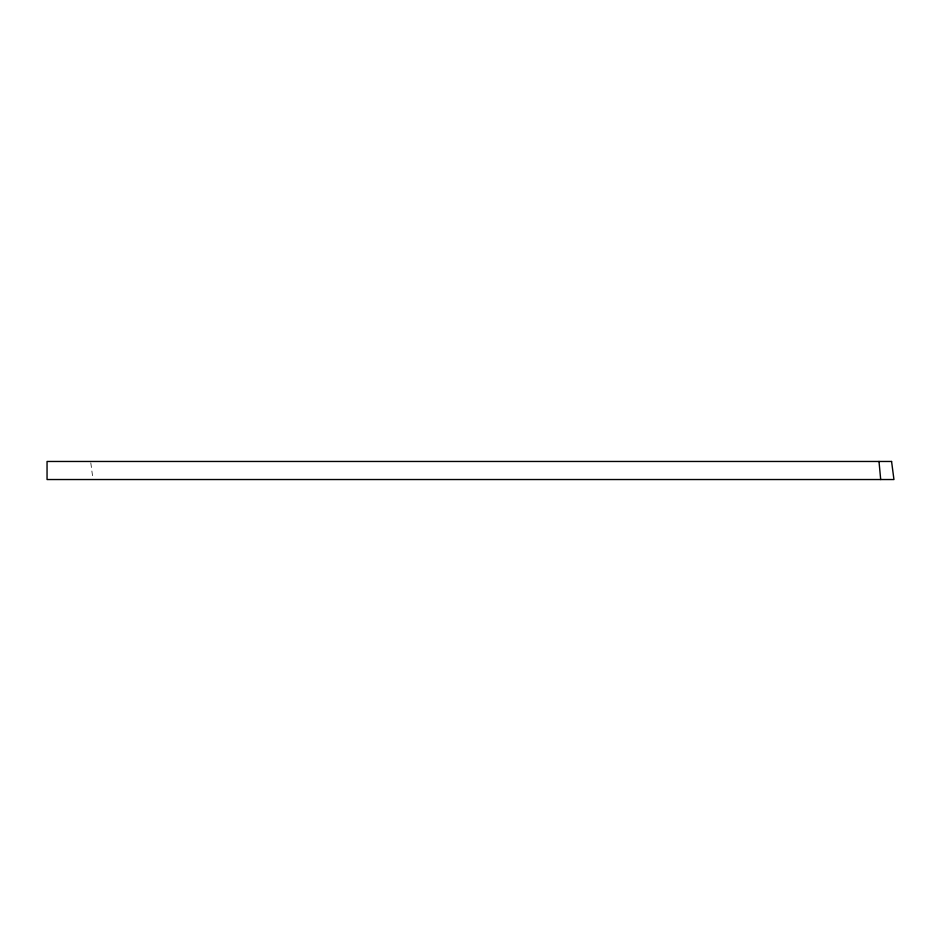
<?xml version="1.0" encoding="UTF-8"?>
<svg xmlns="http://www.w3.org/2000/svg" width="941" height="941" viewBox="0 0 941 941"><rect width="100%" height="100%" fill="white"/><g stroke="black" fill="none" stroke-linecap="round" stroke-linejoin="round"><path stroke-width="0.71" stroke-dasharray="4.71 3.53" d="M90.806 462.854L92.818 478.146"/><path stroke-width="1.41" d="M879 461.466L880.694 479.534M891.574 461.466L47.05 461.466L47.05 479.534L893.95 479.534L891.574 461.466"/></g></svg>
